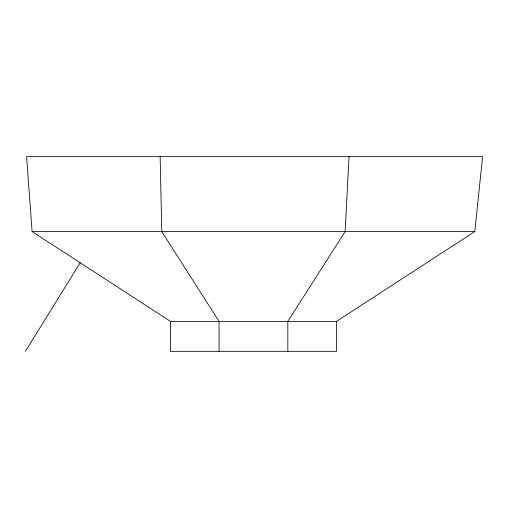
<?xml version="1.0" encoding="UTF-8"?>
<svg xmlns="http://www.w3.org/2000/svg" width="508" height="508" viewBox="0 0 508 508"><rect width="100%" height="100%" fill="white"/><g stroke="black" fill="none" stroke-linecap="round" stroke-linejoin="round"><path stroke-width="0.76" d="M349.04 156.661L345.142 231.54L287.833 321.386L287.833 351.339M474.815 231.54L482.6 156.661L26.594 156.661L32.087 231.54L170.44 321.386L336.461 321.386L474.815 231.54L32.087 231.54M25.4 351.339L80.308 262.534M160.153 156.661L161.76 231.54L219.069 321.386L219.069 351.339M336.461 321.386L336.461 351.339L170.44 351.339L170.44 321.386"/></g></svg>
